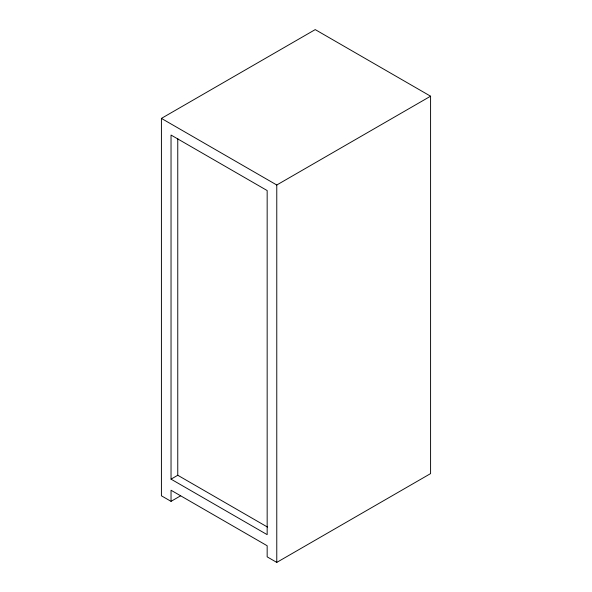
<?xml version="1.0" encoding="UTF-8"?>
<svg xmlns="http://www.w3.org/2000/svg" width="592" height="592" viewBox="0 0 592 592"><rect width="100%" height="100%" fill="white"/><g stroke="black" fill="none" stroke-linecap="round" stroke-linejoin="round"><path stroke-width="0.89" d="M161.416 118.4L315.225 29.6L430.584 96.2L430.584 473.6L276.775 562.4L267.162 556.85L267.162 545.75L171.036 490.25L171.036 501.35L161.416 495.8L161.416 118.4L276.775 185L430.584 96.2M171.036 479.15L267.162 534.65L267.162 190.55L171.036 135.05L171.036 479.15L177.763 475.265L267.48 527.065M171.036 501.35L180.649 495.8M276.775 185L276.775 562.4M177.763 138.543L177.763 475.265"/></g></svg>
